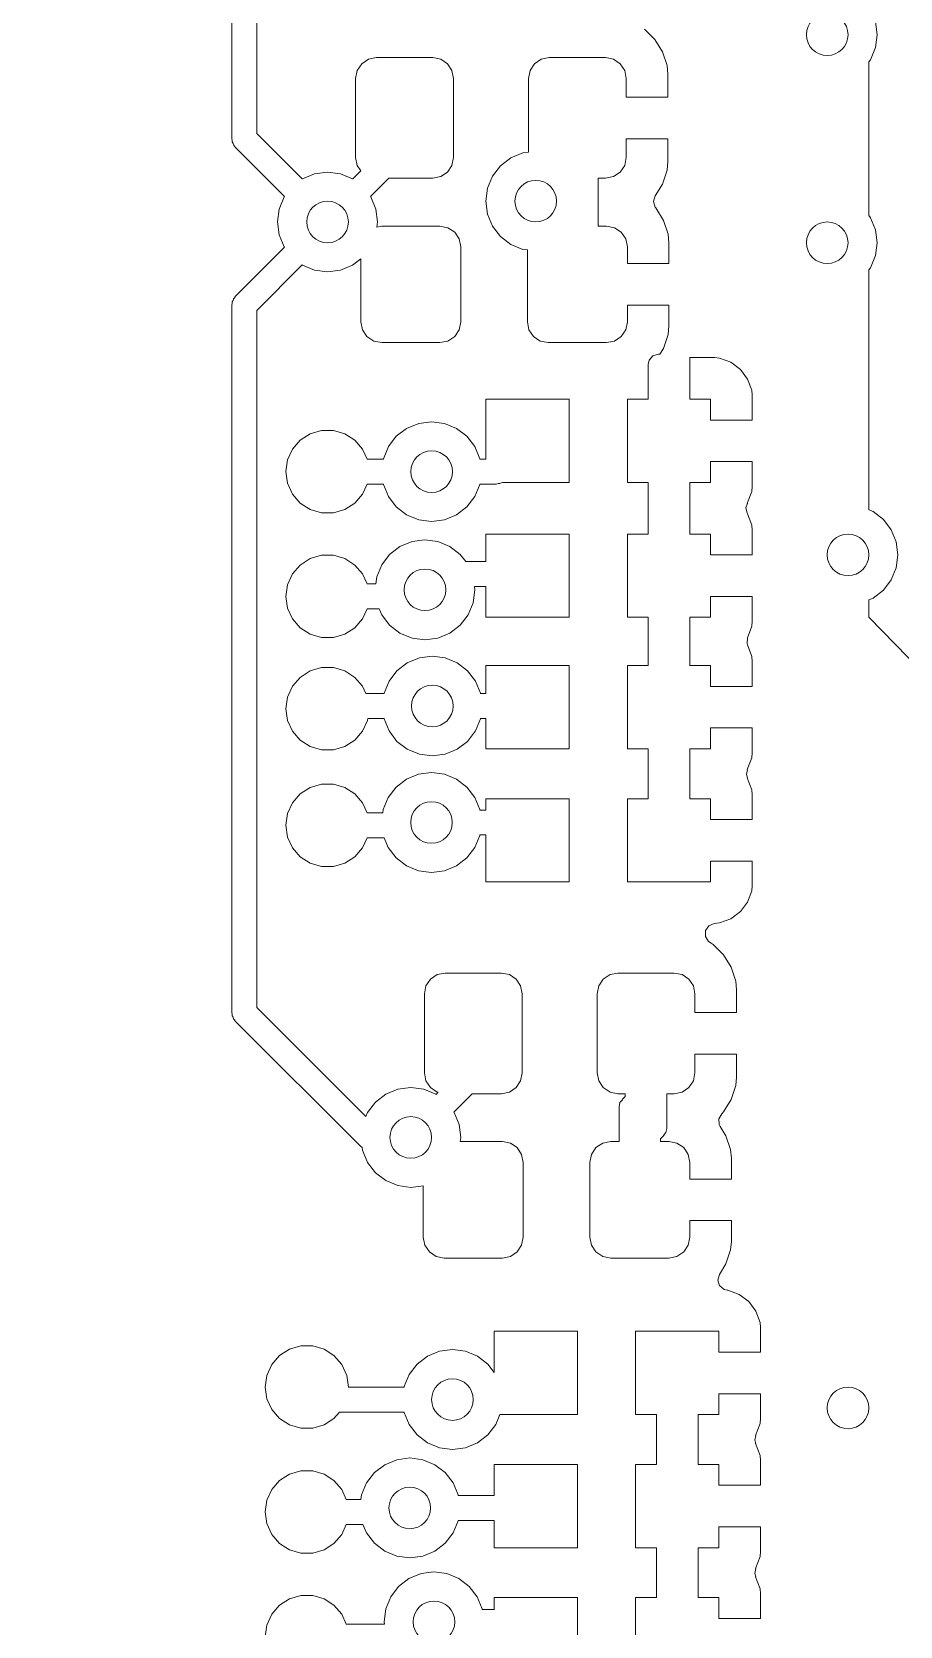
# Model space of a CAD drawing. Header units: millimetres. Extents: x 0 to 594, y 0 to 420.
# Drawn here: x 401.91 to 422.76, y 208.97 to 247.28 of the extents above; entities that cross this region are included whole.
import ezdxf

# ---------------------------------------------------------------- set-up
doc = ezdxf.new("R2010")
doc.units = ezdxf.units.MM
doc.linetypes.add('K5LT32768', pattern=[0])
picture_1 = doc.add_image_def('image2.png', size_in_pixel=(1000, 1000))

msp = doc.modelspace()

# ---------------------------------------------------------------- linework, layer by layer
at = {"color": 7, "linetype": 'K5LT32768', "lineweight": 18}
for p, q in [((406.713, 260.216), (406.713, 244.716)), ((407.313, 244.841), (407.313, 260.092)), ((422.213, 247.216), (422.172, 247.527)), ((416.625, 247.351), (416.873, 247.103)), ((422.172, 246.906), (422.213, 247.216)), ((416.873, 247.103), (417.057, 246.805)), ((417.057, 246.805), (417.167, 246.472)), ((422.052, 246.616), (422.172, 246.906)), ((409.726, 246.358), (409.688, 246.166)), ((409.835, 246.52), (409.726, 246.358)), ((409.997, 246.628), (409.835, 246.52)), ((410.188, 246.666), (409.997, 246.628)), ((411.538, 246.666), (410.188, 246.666)), ((411.73, 246.628), (411.538, 246.666)), ((411.892, 246.52), (411.73, 246.628)), ((412, 246.358), (411.892, 246.52)), ((412.038, 246.166), (412, 246.358)), ((413.876, 246.358), (413.838, 246.166)), ((413.985, 246.52), (413.876, 246.358)), ((414.147, 246.628), (413.985, 246.52)), ((414.338, 246.666), (414.147, 246.628)), ((415.688, 246.666), (414.338, 246.666)), ((415.88, 246.628), (415.688, 246.666)), ((416.042, 246.52), (415.88, 246.628)), ((416.15, 246.358), (416.042, 246.52)), ((416.188, 246.166), (416.15, 246.358)), ((417.167, 246.472), (417.188, 246.266)), ((422.013, 246.565), (422.052, 246.616)), ((422.013, 242.868), (422.013, 246.565)), ((409.688, 246.166), (409.688, 244.266)), ((412.038, 244.266), (412.038, 246.166)), ((413.838, 246.166), (413.838, 244.393)), ((416.188, 245.716), (416.188, 246.166)), ((417.188, 246.266), (417.188, 245.716)), ((417.188, 245.716), (416.188, 245.716)), ((408.405, 243.749), (407.313, 244.841)), ((406.713, 244.716), (406.723, 244.678)), ((406.723, 244.678), (406.723, 244.639)), ((406.723, 244.639), (406.743, 244.605)), ((406.743, 244.605), (406.753, 244.566)), ((406.753, 244.566), (406.781, 244.539)), ((406.781, 244.539), (406.801, 244.504)), ((406.801, 244.504), (407.981, 243.325)), ((416.188, 244.266), (416.188, 244.716)), ((416.188, 244.716), (417.188, 244.716)), ((417.188, 244.716), (417.188, 244.167)), ((409.688, 244.266), (409.726, 244.075)), ((409.726, 244.075), (409.815, 243.942)), ((411.892, 243.913), (412, 244.075)), ((412, 244.075), (412.038, 244.266)), ((413.165, 244.065), (412.974, 243.816)), ((413.413, 244.256), (413.165, 244.065)), ((413.703, 244.376), (413.413, 244.256)), ((413.838, 244.393), (413.703, 244.376)), ((416.042, 243.913), (416.15, 244.075)), ((416.15, 244.075), (416.188, 244.266)), ((417.188, 244.167), (417.167, 243.961)), ((408.413, 243.756), (408.405, 243.749)), ((408.703, 243.876), (408.413, 243.756)), ((409.013, 243.916), (408.703, 243.876)), ((409.324, 243.876), (409.013, 243.916)), ((409.613, 243.756), (409.324, 243.876)), ((409.622, 243.749), (409.613, 243.756)), ((409.815, 243.942), (409.622, 243.749)), ((410.046, 243.325), (410.488, 243.766)), ((410.488, 243.766), (411.538, 243.766)), ((411.538, 243.766), (411.73, 243.805)), ((411.73, 243.805), (411.892, 243.913)), ((412.974, 243.816), (412.854, 243.527)), ((415.513, 242.616), (415.513, 243.766)), ((415.513, 243.766), (415.688, 243.766)), ((415.688, 243.766), (415.88, 243.805)), ((415.88, 243.805), (416.042, 243.913)), ((417.167, 243.961), (417.057, 243.628)), ((407.974, 243.316), (407.854, 243.027)), ((407.981, 243.325), (407.974, 243.316)), ((410.052, 243.316), (410.046, 243.325)), ((410.172, 243.027), (410.052, 243.316)), ((412.854, 243.527), (412.813, 243.216)), ((416.879, 243.34), (416.842, 243.205)), ((417.057, 243.628), (416.879, 243.34)), ((407.854, 243.027), (407.813, 242.716)), ((410.213, 242.716), (410.172, 243.027)), ((412.813, 243.216), (412.854, 242.906)), ((412.854, 242.906), (412.974, 242.616)), ((416.842, 243.205), (416.884, 243.072)), ((416.884, 243.072), (416.896, 243.056)), ((416.896, 243.056), (416.898, 243.053)), ((416.898, 243.053), (417.082, 242.755)), ((407.813, 242.716), (407.854, 242.406)), ((410.197, 242.593), (410.213, 242.716)), ((410.313, 242.616), (410.197, 242.593)), ((411.713, 242.616), (410.313, 242.616)), ((411.905, 242.578), (411.713, 242.616)), ((412.067, 242.47), (411.905, 242.578)), ((412.974, 242.616), (413.165, 242.368)), ((415.713, 242.616), (415.513, 242.616)), ((415.905, 242.578), (415.713, 242.616)), ((416.067, 242.47), (415.905, 242.578)), ((417.082, 242.755), (417.192, 242.422)), ((422.052, 242.816), (422.013, 242.868)), ((422.172, 242.527), (422.052, 242.816)), ((422.213, 242.216), (422.172, 242.527)), ((407.854, 242.406), (407.974, 242.116)), ((412.175, 242.308), (412.067, 242.47)), ((412.213, 242.116), (412.175, 242.308)), ((413.165, 242.368), (413.413, 242.177)), ((413.413, 242.177), (413.703, 242.057)), ((416.175, 242.308), (416.067, 242.47)), ((416.213, 242.116), (416.175, 242.308)), ((417.192, 242.422), (417.213, 242.216)), ((417.213, 242.216), (417.213, 241.716)), ((422.172, 241.906), (422.213, 242.216)), ((407.981, 242.108), (406.801, 240.929)), ((407.974, 242.116), (407.981, 242.108)), ((409.613, 241.677), (409.813, 241.831)), ((409.813, 241.831), (409.813, 240.316)), ((412.213, 240.316), (412.213, 242.116)), ((413.703, 242.057), (413.813, 242.043)), ((413.813, 242.043), (413.813, 240.316)), ((416.213, 241.716), (416.213, 242.116)), ((422.052, 241.616), (422.172, 241.906)), ((407.313, 240.592), (408.405, 241.684)), ((408.405, 241.684), (408.413, 241.677)), ((408.413, 241.677), (408.703, 241.557)), ((408.703, 241.557), (409.013, 241.516)), ((409.013, 241.516), (409.324, 241.557)), ((409.324, 241.557), (409.613, 241.677)), ((417.213, 241.716), (416.213, 241.716)), ((422.013, 241.565), (422.052, 241.616)), ((422.013, 237.956), (422.013, 241.565)), ((406.723, 240.755), (406.713, 240.716)), ((406.713, 240.716), (406.713, 223.716)), ((406.743, 240.828), (406.723, 240.794)), ((406.723, 240.794), (406.723, 240.755)), ((406.753, 240.866), (406.743, 240.828)), ((406.781, 240.894), (406.753, 240.866)), ((406.801, 240.929), (406.781, 240.894)), ((416.213, 240.316), (416.213, 240.716)), ((416.213, 240.716), (417.213, 240.716)), ((417.213, 240.716), (417.213, 240.217)), ((407.313, 223.841), (407.313, 240.592)), ((409.813, 240.316), (409.851, 240.125)), ((412.175, 240.125), (412.213, 240.316)), ((413.813, 240.316), (413.851, 240.125)), ((416.175, 240.125), (416.213, 240.316)), ((417.213, 240.217), (417.192, 240.011)), ((409.851, 240.125), (409.96, 239.963)), ((409.96, 239.963), (410.122, 239.855)), ((410.122, 239.855), (410.313, 239.816)), ((411.713, 239.816), (411.905, 239.855)), ((411.905, 239.855), (412.067, 239.963)), ((412.067, 239.963), (412.175, 240.125)), ((413.851, 240.125), (413.96, 239.963)), ((413.96, 239.963), (414.122, 239.855)), ((414.122, 239.855), (414.313, 239.816)), ((415.713, 239.816), (415.905, 239.855)), ((415.905, 239.855), (416.067, 239.963)), ((416.067, 239.963), (416.175, 240.125)), ((417.192, 240.011), (417.082, 239.678)), ((410.313, 239.816), (411.713, 239.816)), ((414.313, 239.816), (415.713, 239.816)), ((416.827, 239.497), (416.736, 239.392)), ((416.961, 239.536), (416.827, 239.497)), ((416.995, 239.536), (416.961, 239.536)), ((417.082, 239.678), (416.995, 239.536)), ((417.713, 238.456), (417.713, 239.456)), ((417.713, 239.456), (418.309, 239.456)), ((418.309, 239.456), (418.428, 239.444)), ((416.736, 239.392), (416.713, 239.288)), ((416.713, 239.288), (416.713, 238.456)), ((418.428, 239.444), (418.697, 239.343)), ((418.697, 239.343), (418.928, 239.171)), ((418.928, 239.171), (419.1, 238.941)), ((419.1, 238.941), (419.2, 238.671)), ((414.813, 238.456), (412.813, 238.456)), ((412.813, 238.456), (412.813, 237.016)), ((414.813, 236.456), (414.813, 238.456)), ((416.713, 238.456), (416.213, 238.456)), ((416.213, 238.456), (416.213, 236.456)), ((418.213, 238.456), (417.713, 238.456)), ((418.213, 237.956), (418.213, 238.456)), ((419.2, 238.671), (419.213, 238.552)), ((419.213, 238.552), (419.213, 237.956)), ((419.213, 237.956), (418.213, 237.956)), ((422.013, 236.956), (422.013, 237.956)), ((408.598, 237.626), (408.358, 237.472)), ((408.871, 237.706), (408.598, 237.626)), ((409.156, 237.706), (408.871, 237.706)), ((409.429, 237.626), (409.156, 237.706)), ((409.668, 237.472), (409.429, 237.626)), ((410.665, 237.565), (410.474, 237.316)), ((410.913, 237.756), (410.665, 237.565)), ((411.203, 237.876), (410.913, 237.756)), ((411.513, 237.916), (411.203, 237.876)), ((411.824, 237.876), (411.513, 237.916)), ((412.113, 237.756), (411.824, 237.876)), ((412.362, 237.565), (412.113, 237.756)), ((412.552, 237.316), (412.362, 237.565)), ((408.172, 237.257), (408.054, 236.998)), ((408.358, 237.472), (408.172, 237.257)), ((409.855, 237.257), (409.668, 237.472)), ((409.964, 237.016), (409.855, 237.257)), ((410.474, 237.316), (410.354, 237.027)), ((412.672, 237.027), (412.552, 237.316)), ((408.054, 236.998), (408.013, 236.716)), ((410.353, 237.016), (409.964, 237.016)), ((410.354, 237.027), (410.353, 237.016)), ((412.674, 237.016), (412.672, 237.027)), ((412.813, 237.016), (412.674, 237.016)), ((418.213, 236.456), (418.213, 236.956)), ((418.213, 236.956), (419.213, 236.956)), ((419.213, 236.956), (419.213, 236.361)), ((422.013, 235.797), (422.013, 236.956)), ((408.013, 236.716), (408.054, 236.435)), ((408.054, 236.435), (408.172, 236.176)), ((409.855, 236.176), (409.964, 236.416)), ((409.964, 236.416), (410.353, 236.416)), ((410.353, 236.416), (410.354, 236.406)), ((410.354, 236.406), (410.474, 236.116)), ((412.552, 236.116), (412.672, 236.406)), ((412.672, 236.406), (412.674, 236.416)), ((412.674, 236.416), (413.073, 236.416)), ((413.073, 236.416), (413.111, 236.427)), ((413.111, 236.427), (413.151, 236.427)), ((413.151, 236.427), (413.185, 236.446)), ((413.185, 236.446), (413.223, 236.456)), ((413.223, 236.456), (414.813, 236.456)), ((416.213, 236.456), (416.713, 236.456)), ((416.713, 236.456), (416.713, 235.216)), ((417.713, 235.216), (417.713, 236.456)), ((417.713, 236.456), (418.213, 236.456)), ((408.172, 236.176), (408.358, 235.961)), ((409.668, 235.961), (409.855, 236.176)), ((410.474, 236.116), (410.665, 235.868)), ((412.362, 235.868), (412.552, 236.116)), ((419.2, 236.242), (419.1, 235.972)), ((419.213, 236.361), (419.2, 236.242)), ((408.358, 235.961), (408.598, 235.807)), ((408.598, 235.807), (408.871, 235.727)), ((408.871, 235.727), (409.156, 235.727)), ((409.156, 235.727), (409.429, 235.807)), ((409.429, 235.807), (409.668, 235.961)), ((410.665, 235.868), (410.913, 235.677)), ((410.913, 235.677), (411.203, 235.557)), ((411.824, 235.557), (412.113, 235.677)), ((412.113, 235.677), (412.362, 235.868)), ((419.098, 235.953), (419.061, 235.854)), ((419.061, 235.854), (419.09, 235.718)), ((419.09, 235.718), (419.092, 235.715)), ((419.1, 235.972), (419.091, 235.957)), ((419.091, 235.957), (419.098, 235.953)), ((419.092, 235.715), (419.1, 235.701)), ((419.1, 235.701), (419.2, 235.431)), ((422.113, 235.756), (422.013, 235.797)), ((422.362, 235.565), (422.113, 235.756)), ((411.203, 235.557), (411.513, 235.516)), ((411.513, 235.516), (411.824, 235.557)), ((419.2, 235.431), (419.213, 235.312)), ((419.213, 235.312), (419.213, 234.716)), ((422.552, 235.316), (422.362, 235.565)), ((422.672, 235.027), (422.552, 235.316)), ((410.753, 234.916), (410.505, 234.725)), ((411.043, 235.036), (410.753, 234.916)), ((411.353, 235.076), (411.043, 235.036)), ((411.664, 235.036), (411.353, 235.076)), ((411.953, 234.916), (411.664, 235.036)), ((412.202, 234.725), (411.953, 234.916)), ((414.813, 235.216), (412.813, 235.216)), ((412.813, 235.216), (412.813, 234.556)), ((414.813, 233.216), (414.813, 235.216)), ((416.713, 235.216), (416.213, 235.216)), ((416.213, 235.216), (416.213, 233.216)), ((418.213, 235.216), (417.713, 235.216)), ((418.213, 234.716), (418.213, 235.216)), ((422.713, 234.716), (422.672, 235.027)), ((408.358, 234.472), (408.172, 234.257)), ((408.598, 234.626), (408.358, 234.472)), ((408.871, 234.706), (408.598, 234.626)), ((409.156, 234.706), (408.871, 234.706)), ((409.429, 234.626), (409.156, 234.706)), ((409.668, 234.472), (409.429, 234.626)), ((409.855, 234.257), (409.668, 234.472)), ((410.314, 234.476), (410.194, 234.187)), ((410.505, 234.725), (410.314, 234.476)), ((412.331, 234.556), (412.202, 234.725)), ((412.813, 234.556), (412.331, 234.556)), ((419.213, 234.716), (418.213, 234.716)), ((422.672, 234.406), (422.713, 234.716)), ((408.172, 234.257), (408.054, 233.998)), ((409.964, 234.016), (409.855, 234.257)), ((410.194, 234.187), (410.172, 234.016)), ((422.362, 233.868), (422.552, 234.116)), ((422.552, 234.116), (422.672, 234.406)), ((408.054, 233.998), (408.013, 233.716)), ((408.013, 233.716), (408.054, 233.435)), ((410.172, 234.016), (409.964, 234.016)), ((412.512, 233.566), (412.553, 233.876)), ((412.553, 233.876), (412.543, 233.956)), ((412.543, 233.956), (412.813, 233.956)), ((412.813, 233.956), (412.813, 233.216)), ((418.213, 233.216), (418.213, 233.716)), ((418.213, 233.716), (419.213, 233.716)), ((419.213, 233.716), (419.213, 233.121)), ((422.113, 233.677), (422.362, 233.868)), ((408.054, 233.435), (408.172, 233.176)), ((409.855, 233.176), (409.964, 233.416)), ((409.964, 233.416), (410.256, 233.416)), ((410.256, 233.416), (410.314, 233.276)), ((412.392, 233.276), (412.512, 233.566)), ((422.013, 233.636), (422.113, 233.677)), ((422.013, 233.216), (422.013, 233.636)), ((408.172, 233.176), (408.358, 232.961)), ((408.358, 232.961), (408.598, 232.807)), ((409.429, 232.807), (409.668, 232.961)), ((409.668, 232.961), (409.855, 233.176)), ((410.314, 233.276), (410.505, 233.028)), ((410.505, 233.028), (410.753, 232.837)), ((411.953, 232.837), (412.202, 233.028)), ((412.202, 233.028), (412.392, 233.276)), ((412.813, 233.216), (414.813, 233.216)), ((416.213, 233.216), (416.713, 233.216)), ((416.713, 233.216), (416.713, 232.056)), ((417.713, 232.056), (417.713, 233.216)), ((417.713, 233.216), (418.213, 233.216)), ((419.2, 233.002), (419.097, 232.723)), ((419.213, 233.121), (419.2, 233.002)), ((423.804, 231.378), (422.013, 233.216)), ((408.598, 232.807), (408.871, 232.727)), ((408.871, 232.727), (409.156, 232.727)), ((409.156, 232.727), (409.429, 232.807)), ((410.753, 232.837), (411.043, 232.717)), ((411.043, 232.717), (411.353, 232.676)), ((411.353, 232.676), (411.664, 232.717)), ((411.664, 232.717), (411.953, 232.837)), ((419.097, 232.723), (419.087, 232.584)), ((419.087, 232.584), (419.097, 232.55)), ((411.219, 232.242), (410.929, 232.122)), ((411.529, 232.283), (411.219, 232.242)), ((411.84, 232.242), (411.529, 232.283)), ((412.129, 232.122), (411.84, 232.242)), ((419.097, 232.55), (419.2, 232.271)), ((419.2, 232.271), (419.213, 232.152)), ((408.598, 231.926), (408.358, 231.772)), ((408.871, 232.006), (408.598, 231.926)), ((409.156, 232.006), (408.871, 232.006)), ((409.429, 231.926), (409.156, 232.006)), ((409.668, 231.772), (409.429, 231.926)), ((410.681, 231.932), (410.49, 231.683)), ((410.929, 232.122), (410.681, 231.932)), ((412.378, 231.932), (412.129, 232.122)), ((412.568, 231.683), (412.378, 231.932)), ((414.813, 232.056), (412.813, 232.056)), ((412.813, 232.056), (412.813, 231.383)), ((414.813, 230.056), (414.813, 232.056)), ((416.713, 232.056), (416.213, 232.056)), ((416.213, 232.056), (416.213, 230.056)), ((418.213, 232.056), (417.713, 232.056)), ((418.213, 231.556), (418.213, 232.056)), ((419.213, 232.152), (419.213, 231.556)), ((408.172, 231.557), (408.054, 231.298)), ((408.358, 231.772), (408.172, 231.557)), ((409.855, 231.557), (409.668, 231.772)), ((409.934, 231.383), (409.855, 231.557)), ((410.49, 231.683), (410.37, 231.394)), ((412.688, 231.394), (412.568, 231.683)), ((419.213, 231.556), (418.213, 231.556)), ((408.054, 231.298), (408.013, 231.016)), ((410.369, 231.383), (409.934, 231.383)), ((410.37, 231.394), (410.369, 231.383)), ((412.69, 231.383), (412.688, 231.394)), ((412.813, 231.383), (412.69, 231.383)), ((408.013, 231.016), (408.054, 230.735)), ((408.054, 230.735), (408.172, 230.476)), ((409.855, 230.476), (409.973, 230.735)), ((409.973, 230.735), (409.98, 230.783)), ((409.98, 230.783), (410.369, 230.783)), ((410.369, 230.783), (410.37, 230.772)), ((410.37, 230.772), (410.49, 230.483)), ((412.568, 230.483), (412.688, 230.772)), ((412.688, 230.772), (412.69, 230.783)), ((412.69, 230.783), (412.813, 230.783)), ((412.813, 230.783), (412.813, 230.056)), ((408.172, 230.476), (408.358, 230.261)), ((408.358, 230.261), (408.598, 230.107)), ((409.429, 230.107), (409.668, 230.261)), ((409.668, 230.261), (409.855, 230.476)), ((410.49, 230.483), (410.681, 230.234)), ((412.378, 230.234), (412.568, 230.483)), ((418.213, 230.056), (418.213, 230.556)), ((418.213, 230.556), (419.213, 230.556)), ((419.213, 230.556), (419.213, 229.961)), ((408.598, 230.107), (408.871, 230.027)), ((408.871, 230.027), (409.156, 230.027)), ((409.156, 230.027), (409.429, 230.107)), ((410.681, 230.234), (410.929, 230.044)), ((410.929, 230.044), (411.219, 229.924)), ((411.219, 229.924), (411.529, 229.883)), ((411.529, 229.883), (411.84, 229.924)), ((411.84, 229.924), (412.129, 230.044)), ((412.129, 230.044), (412.378, 230.234)), ((412.813, 230.056), (414.813, 230.056)), ((416.213, 230.056), (416.713, 230.056)), ((416.713, 230.056), (416.713, 228.856)), ((417.713, 228.856), (417.713, 230.056)), ((417.713, 230.056), (418.213, 230.056)), ((419.213, 229.961), (419.2, 229.842)), ((419.097, 229.554), (419.072, 229.439)), ((419.2, 229.842), (419.094, 229.556)), ((419.094, 229.556), (419.097, 229.554)), ((408.598, 229.126), (408.358, 228.972)), ((408.871, 229.206), (408.598, 229.126)), ((409.156, 229.206), (408.871, 229.206)), ((409.429, 229.126), (409.156, 229.206)), ((409.668, 228.972), (409.429, 229.126)), ((410.661, 229.133), (410.47, 228.884)), ((410.91, 229.323), (410.661, 229.133)), ((411.199, 229.443), (410.91, 229.323)), ((411.51, 229.484), (411.199, 229.443)), ((411.82, 229.443), (411.51, 229.484)), ((412.11, 229.323), (411.82, 229.443)), ((412.358, 229.133), (412.11, 229.323)), ((412.549, 228.884), (412.358, 229.133)), ((419.072, 229.439), (419.096, 229.358)), ((419.096, 229.358), (419.094, 229.357)), ((419.094, 229.357), (419.2, 229.071)), ((408.172, 228.757), (408.054, 228.498)), ((408.358, 228.972), (408.172, 228.757)), ((409.855, 228.757), (409.668, 228.972)), ((409.964, 228.516), (409.855, 228.757)), ((410.47, 228.884), (410.351, 228.595)), ((412.669, 228.595), (412.549, 228.884)), ((414.813, 228.856), (412.813, 228.856)), ((412.813, 228.856), (412.813, 228.584)), ((414.813, 226.856), (414.813, 228.856)), ((416.713, 228.856), (416.213, 228.856)), ((416.213, 228.856), (416.213, 226.856)), ((418.213, 228.856), (417.713, 228.856)), ((418.213, 228.356), (418.213, 228.856)), ((419.2, 229.071), (419.213, 228.952)), ((419.213, 228.952), (419.213, 228.356)), ((408.054, 228.498), (408.013, 228.216)), ((410.34, 228.516), (409.964, 228.516)), ((410.351, 228.595), (410.34, 228.516)), ((412.67, 228.584), (412.669, 228.595)), ((412.813, 228.584), (412.67, 228.584)), ((419.213, 228.356), (418.213, 228.356)), ((408.013, 228.216), (408.054, 227.935)), ((412.549, 227.684), (412.669, 227.974)), ((412.669, 227.974), (412.67, 227.984)), ((412.67, 227.984), (412.813, 227.984)), ((412.813, 227.984), (412.813, 226.856)), ((408.054, 227.935), (408.172, 227.676)), ((408.172, 227.676), (408.358, 227.461)), ((409.668, 227.461), (409.855, 227.676)), ((409.855, 227.676), (409.964, 227.916)), ((409.964, 227.916), (410.374, 227.916)), ((410.374, 227.916), (410.47, 227.684)), ((410.47, 227.684), (410.661, 227.436)), ((412.358, 227.436), (412.549, 227.684)), ((408.358, 227.461), (408.598, 227.307)), ((408.598, 227.307), (408.871, 227.227)), ((408.871, 227.227), (409.156, 227.227)), ((409.156, 227.227), (409.429, 227.307)), ((409.429, 227.307), (409.668, 227.461)), ((410.661, 227.436), (410.91, 227.245)), ((410.91, 227.245), (411.199, 227.125)), ((411.82, 227.125), (412.11, 227.245)), ((412.11, 227.245), (412.358, 227.436)), ((418.213, 226.856), (418.213, 227.356)), ((418.213, 227.356), (419.213, 227.356)), ((419.213, 227.356), (419.213, 226.761)), ((411.199, 227.125), (411.51, 227.084)), ((411.51, 227.084), (411.82, 227.125)), ((412.813, 226.856), (414.813, 226.856)), ((416.213, 226.856), (418.213, 226.856)), ((419.2, 226.642), (419.1, 226.372)), ((419.213, 226.761), (419.2, 226.642)), ((418.928, 226.142), (418.697, 225.97)), ((419.1, 226.372), (418.928, 226.142)), ((418.094, 225.688), (418.089, 225.548)), ((418.173, 225.802), (418.094, 225.688)), ((418.302, 225.856), (418.173, 225.802)), ((418.428, 225.869), (418.302, 225.856)), ((418.697, 225.97), (418.428, 225.869)), ((418.089, 225.548), (418.16, 225.428)), ((418.16, 225.428), (418.199, 225.398)), ((418.199, 225.398), (418.275, 225.351)), ((418.275, 225.351), (418.523, 225.103)), ((418.523, 225.103), (418.707, 224.805)), ((411.485, 224.52), (411.376, 224.358)), ((411.647, 224.628), (411.485, 224.52)), ((411.838, 224.666), (411.647, 224.628)), ((413.188, 224.666), (411.838, 224.666)), ((413.38, 224.628), (413.188, 224.666)), ((413.542, 224.52), (413.38, 224.628)), ((413.65, 224.358), (413.542, 224.52)), ((415.635, 224.52), (415.526, 224.358)), ((415.797, 224.628), (415.635, 224.52)), ((415.988, 224.666), (415.797, 224.628)), ((417.338, 224.666), (415.988, 224.666)), ((417.53, 224.628), (417.338, 224.666)), ((417.692, 224.52), (417.53, 224.628)), ((417.8, 224.358), (417.692, 224.52)), ((418.707, 224.805), (418.817, 224.472)), ((411.376, 224.358), (411.338, 224.166)), ((411.338, 224.166), (411.338, 222.266)), ((413.688, 224.166), (413.65, 224.358)), ((413.688, 222.266), (413.688, 224.166)), ((415.526, 224.358), (415.488, 224.166)), ((415.488, 224.166), (415.488, 222.266)), ((417.838, 224.166), (417.8, 224.358)), ((417.838, 223.716), (417.838, 224.166)), ((418.817, 224.472), (418.838, 224.266)), ((418.838, 224.266), (418.838, 223.716)), ((409.934, 221.22), (407.313, 223.841)), ((406.713, 223.716), (406.723, 223.678)), ((406.723, 223.678), (406.723, 223.639)), ((406.723, 223.639), (406.743, 223.605)), ((406.743, 223.605), (406.753, 223.566)), ((406.753, 223.566), (406.781, 223.539)), ((406.781, 223.539), (406.801, 223.504)), ((406.801, 223.504), (409.801, 220.504)), ((418.838, 223.716), (417.838, 223.716)), ((417.838, 222.266), (417.838, 222.716)), ((417.838, 222.716), (418.838, 222.716)), ((418.838, 222.716), (418.838, 222.167)), ((411.338, 222.266), (411.376, 222.075)), ((413.65, 222.075), (413.688, 222.266)), ((415.488, 222.266), (415.526, 222.075)), ((417.8, 222.075), (417.838, 222.266)), ((410.703, 221.876), (410.413, 221.756)), ((411.013, 221.916), (410.703, 221.876)), ((411.324, 221.876), (411.013, 221.916)), ((411.613, 221.756), (411.324, 221.876)), ((411.376, 222.075), (411.485, 221.913)), ((411.485, 221.913), (411.647, 221.805)), ((413.38, 221.805), (413.542, 221.913)), ((413.542, 221.913), (413.65, 222.075)), ((415.526, 222.075), (415.635, 221.913)), ((415.635, 221.913), (415.797, 221.805)), ((417.53, 221.805), (417.692, 221.913)), ((417.692, 221.913), (417.8, 222.075)), ((418.817, 221.961), (418.707, 221.628)), ((418.838, 222.167), (418.817, 221.961)), ((410.165, 221.565), (409.974, 221.316)), ((410.413, 221.756), (410.165, 221.565)), ((411.622, 221.749), (411.613, 221.756)), ((411.672, 221.8), (411.622, 221.749)), ((411.647, 221.805), (411.672, 221.8)), ((412.046, 221.325), (412.488, 221.766)), ((412.488, 221.766), (413.188, 221.766)), ((413.188, 221.766), (413.38, 221.805)), ((415.797, 221.805), (415.988, 221.766)), ((415.988, 221.766), (416.163, 221.766)), ((416.036, 221.552), (416.013, 221.448)), ((416.013, 221.448), (416.013, 220.616)), ((416.095, 221.62), (416.036, 221.552)), ((416.163, 221.696), (416.091, 221.624)), ((416.091, 221.624), (416.095, 221.62)), ((416.163, 221.766), (416.163, 221.696)), ((417.163, 220.934), (417.163, 221.766)), ((417.163, 221.766), (417.338, 221.766)), ((417.338, 221.766), (417.53, 221.805)), ((418.707, 221.628), (418.523, 221.33)), ((409.974, 221.316), (409.934, 221.22)), ((412.052, 221.316), (412.046, 221.325)), ((412.172, 221.027), (412.052, 221.316)), ((418.479, 221.286), (418.412, 221.163)), ((418.412, 221.163), (418.422, 221.024)), ((418.523, 221.33), (418.479, 221.286)), ((412.213, 220.716), (412.172, 221.027)), ((412.2, 220.616), (412.213, 220.716)), ((417.013, 220.686), (417.086, 220.759)), ((417.013, 220.616), (417.013, 220.686)), ((417.082, 220.763), (417.141, 220.831)), ((417.086, 220.759), (417.082, 220.763)), ((417.141, 220.831), (417.163, 220.934)), ((418.422, 221.024), (418.443, 220.98)), ((418.443, 220.98), (418.582, 220.755)), ((418.582, 220.755), (418.692, 220.422)), ((409.801, 220.504), (409.835, 220.485)), ((409.835, 220.485), (409.845, 220.475)), ((409.845, 220.475), (409.854, 220.406)), ((409.854, 220.406), (409.974, 220.116)), ((413.213, 220.616), (412.2, 220.616)), ((413.405, 220.578), (413.213, 220.616)), ((413.567, 220.47), (413.405, 220.578)), ((413.675, 220.308), (413.567, 220.47)), ((413.713, 220.116), (413.675, 220.308)), ((415.351, 220.308), (415.313, 220.116)), ((415.46, 220.47), (415.351, 220.308)), ((415.622, 220.578), (415.46, 220.47)), ((415.813, 220.616), (415.622, 220.578)), ((416.013, 220.616), (415.813, 220.616)), ((417.213, 220.616), (417.013, 220.616)), ((417.405, 220.578), (417.213, 220.616)), ((417.567, 220.47), (417.405, 220.578)), ((417.675, 220.308), (417.567, 220.47)), ((417.713, 220.116), (417.675, 220.308)), ((418.692, 220.422), (418.713, 220.216)), ((409.974, 220.116), (410.165, 219.868)), ((413.713, 218.316), (413.713, 220.116)), ((415.313, 220.116), (415.313, 218.316)), ((417.713, 219.716), (417.713, 220.116)), ((418.713, 220.216), (418.713, 219.716)), ((410.165, 219.868), (410.413, 219.677)), ((410.413, 219.677), (410.703, 219.557)), ((410.703, 219.557), (411.013, 219.516)), ((411.013, 219.516), (411.313, 219.556)), ((411.313, 219.556), (411.313, 218.316)), ((418.713, 219.716), (417.713, 219.716)), ((417.713, 218.316), (417.713, 218.716)), ((417.713, 218.716), (418.713, 218.716)), ((418.713, 218.716), (418.713, 218.217)), ((411.313, 218.316), (411.351, 218.125)), ((411.351, 218.125), (411.46, 217.963)), ((413.567, 217.963), (413.675, 218.125)), ((413.675, 218.125), (413.713, 218.316)), ((415.313, 218.316), (415.351, 218.125)), ((415.351, 218.125), (415.46, 217.963)), ((417.567, 217.963), (417.675, 218.125)), ((417.675, 218.125), (417.713, 218.316)), ((418.692, 218.011), (418.582, 217.678)), ((418.713, 218.217), (418.692, 218.011)), ((411.46, 217.963), (411.622, 217.855)), ((411.622, 217.855), (411.813, 217.816)), ((411.813, 217.816), (413.213, 217.816)), ((413.213, 217.816), (413.405, 217.855)), ((413.405, 217.855), (413.567, 217.963)), ((415.46, 217.963), (415.622, 217.855)), ((415.622, 217.855), (415.813, 217.816)), ((415.813, 217.816), (417.213, 217.816)), ((417.213, 217.816), (417.405, 217.855)), ((417.405, 217.855), (417.567, 217.963)), ((418.582, 217.678), (418.424, 217.423)), ((418.424, 217.423), (418.387, 217.288)), ((418.387, 217.288), (418.429, 217.154)), ((418.429, 217.154), (418.536, 217.065)), ((418.536, 217.065), (418.609, 217.046)), ((418.609, 217.046), (418.628, 217.044)), ((418.628, 217.044), (418.897, 216.943)), ((418.897, 216.943), (419.128, 216.771)), ((419.128, 216.771), (419.3, 216.541)), ((419.3, 216.541), (419.4, 216.271)), ((419.4, 216.271), (419.413, 216.152)), ((419.413, 216.152), (419.413, 215.556)), ((408.371, 215.706), (408.098, 215.626)), ((408.656, 215.706), (408.371, 215.706)), ((408.929, 215.626), (408.656, 215.706)), ((415.013, 216.056), (413.013, 216.056)), ((413.013, 216.056), (413.013, 215.068)), ((415.013, 214.056), (415.013, 216.056)), ((418.413, 216.056), (416.413, 216.056)), ((416.413, 216.056), (416.413, 214.056)), ((418.413, 215.556), (418.413, 216.056)), ((407.858, 215.472), (407.672, 215.257)), ((408.098, 215.626), (407.858, 215.472)), ((409.168, 215.472), (408.929, 215.626)), ((409.355, 215.257), (409.168, 215.472)), ((411.413, 215.456), (411.165, 215.265)), ((411.703, 215.576), (411.413, 215.456)), ((412.013, 215.616), (411.703, 215.576)), ((412.324, 215.576), (412.013, 215.616)), ((412.613, 215.456), (412.324, 215.576)), ((412.862, 215.265), (412.613, 215.456)), ((419.413, 215.556), (418.413, 215.556)), ((407.554, 214.998), (407.513, 214.716)), ((407.672, 215.257), (407.554, 214.998)), ((409.473, 214.998), (409.355, 215.257)), ((409.513, 214.716), (409.473, 214.998)), ((410.974, 215.016), (410.854, 214.727)), ((411.165, 215.265), (410.974, 215.016)), ((413.013, 215.068), (412.862, 215.265)), ((407.513, 214.716), (407.554, 214.435)), ((410.853, 214.716), (409.513, 214.716)), ((410.854, 214.727), (410.853, 214.716)), ((418.413, 214.056), (418.413, 214.556)), ((418.413, 214.556), (419.413, 214.556)), ((419.413, 214.556), (419.413, 213.961)), ((407.554, 214.435), (407.672, 214.176)), ((407.672, 214.176), (407.858, 213.961)), ((407.858, 213.961), (408.098, 213.807)), ((408.098, 213.807), (408.371, 213.727)), ((408.656, 213.727), (408.929, 213.807)), ((408.929, 213.807), (409.168, 213.961)), ((409.168, 213.961), (409.303, 214.116)), ((409.303, 214.116), (410.853, 214.116)), ((410.853, 214.116), (410.854, 214.106)), ((410.854, 214.106), (410.974, 213.816)), ((410.974, 213.816), (411.165, 213.568)), ((412.862, 213.568), (413.052, 213.816)), ((413.052, 213.816), (413.152, 214.056)), ((413.152, 214.056), (415.013, 214.056)), ((416.413, 214.056), (416.913, 214.056)), ((416.913, 214.056), (416.913, 212.856)), ((417.913, 212.856), (417.913, 214.056)), ((417.913, 214.056), (418.413, 214.056)), ((419.4, 213.842), (419.294, 213.556)), ((419.413, 213.961), (419.4, 213.842)), ((408.371, 213.727), (408.656, 213.727)), ((411.165, 213.568), (411.413, 213.377)), ((412.613, 213.377), (412.862, 213.568)), ((419.297, 213.554), (419.272, 213.439)), ((419.272, 213.439), (419.296, 213.358)), ((419.294, 213.556), (419.297, 213.554)), ((411.413, 213.377), (411.703, 213.257)), ((411.703, 213.257), (412.013, 213.216)), ((412.013, 213.216), (412.324, 213.257)), ((412.324, 213.257), (412.613, 213.377)), ((419.296, 213.358), (419.294, 213.357)), ((419.294, 213.357), (419.4, 213.071)), ((419.4, 213.071), (419.413, 212.952)), ((408.371, 212.706), (408.098, 212.626)), ((408.656, 212.706), (408.371, 212.706)), ((408.929, 212.626), (408.656, 212.706)), ((410.139, 212.661), (409.949, 212.412)), ((410.388, 212.851), (410.139, 212.661)), ((410.677, 212.971), (410.388, 212.851)), ((410.988, 213.012), (410.677, 212.971)), ((411.298, 212.971), (410.988, 213.012)), ((411.588, 212.851), (411.298, 212.971)), ((411.836, 212.661), (411.588, 212.851)), ((412.027, 212.412), (411.836, 212.661)), ((415.013, 212.856), (413.013, 212.856)), ((413.013, 212.856), (413.013, 212.112)), ((415.013, 210.856), (415.013, 212.856)), ((416.913, 212.856), (416.413, 212.856)), ((416.413, 212.856), (416.413, 210.856)), ((418.413, 212.856), (417.913, 212.856)), ((418.413, 212.356), (418.413, 212.856)), ((419.413, 212.952), (419.413, 212.356)), ((407.672, 212.257), (407.554, 211.998)), ((407.858, 212.472), (407.672, 212.257)), ((408.098, 212.626), (407.858, 212.472)), ((409.168, 212.472), (408.929, 212.626)), ((409.355, 212.257), (409.168, 212.472)), ((409.464, 212.016), (409.355, 212.257)), ((409.949, 212.412), (409.829, 212.123)), ((412.147, 212.123), (412.027, 212.412)), ((419.413, 212.356), (418.413, 212.356)), ((407.554, 211.998), (407.513, 211.716)), ((409.815, 212.016), (409.464, 212.016)), ((409.829, 212.123), (409.815, 212.016)), ((412.148, 212.112), (412.147, 212.123)), ((413.013, 212.112), (412.148, 212.112)), ((407.513, 211.716), (407.554, 211.435)), ((412.027, 211.212), (412.147, 211.501)), ((412.147, 211.501), (412.148, 211.512)), ((412.148, 211.512), (413.013, 211.512)), ((413.013, 211.512), (413.013, 210.856)), ((407.554, 211.435), (407.672, 211.176)), ((407.672, 211.176), (407.858, 210.961)), ((409.168, 210.961), (409.355, 211.176)), ((409.355, 211.176), (409.464, 211.416)), ((409.464, 211.416), (409.864, 211.416)), ((409.864, 211.416), (409.949, 211.212)), ((409.949, 211.212), (410.139, 210.964)), ((411.836, 210.964), (412.027, 211.212)), ((418.413, 210.856), (418.413, 211.356)), ((418.413, 211.356), (419.413, 211.356)), ((419.413, 211.356), (419.413, 210.761)), ((407.858, 210.961), (408.098, 210.807)), ((408.098, 210.807), (408.371, 210.727)), ((408.371, 210.727), (408.656, 210.727)), ((408.656, 210.727), (408.929, 210.807)), ((408.929, 210.807), (409.168, 210.961)), ((410.139, 210.964), (410.388, 210.773)), ((410.388, 210.773), (410.677, 210.653)), ((411.298, 210.653), (411.588, 210.773)), ((411.588, 210.773), (411.836, 210.964)), ((413.013, 210.856), (415.013, 210.856)), ((416.413, 210.856), (416.913, 210.856)), ((416.913, 210.856), (416.913, 209.656)), ((417.913, 209.656), (417.913, 210.856)), ((417.913, 210.856), (418.413, 210.856)), ((419.413, 210.761), (419.4, 210.642)), ((410.677, 210.653), (410.988, 210.612)), ((410.988, 210.612), (411.298, 210.653)), ((419.297, 210.354), (419.272, 210.239)), ((419.4, 210.642), (419.294, 210.356)), ((419.294, 210.356), (419.297, 210.354)), ((410.969, 210.113), (410.72, 209.923)), ((411.258, 210.233), (410.969, 210.113)), ((411.569, 210.274), (411.258, 210.233)), ((411.88, 210.233), (411.569, 210.274)), ((412.169, 210.113), (411.88, 210.233)), ((412.417, 209.923), (412.169, 210.113)), ((419.272, 210.239), (419.296, 210.158)), ((419.296, 210.158), (419.294, 210.157)), ((419.294, 210.157), (419.4, 209.871)), ((408.098, 209.626), (407.858, 209.472)), ((408.371, 209.706), (408.098, 209.626)), ((408.656, 209.706), (408.371, 209.706)), ((408.929, 209.626), (408.656, 209.706)), ((409.168, 209.472), (408.929, 209.626)), ((410.53, 209.674), (410.41, 209.385)), ((410.72, 209.923), (410.53, 209.674)), ((412.608, 209.674), (412.417, 209.923)), ((412.728, 209.385), (412.608, 209.674)), ((415.013, 209.656), (413.013, 209.656)), ((413.013, 209.656), (413.013, 209.374)), ((415.013, 207.656), (415.013, 209.656)), ((416.913, 209.656), (416.413, 209.656)), ((416.413, 209.656), (416.413, 207.656)), ((418.413, 209.656), (417.913, 209.656)), ((418.413, 209.156), (418.413, 209.656)), ((419.4, 209.871), (419.413, 209.752)), ((419.413, 209.752), (419.413, 209.156)), ((407.672, 209.257), (407.554, 208.998)), ((407.858, 209.472), (407.672, 209.257)), ((409.355, 209.257), (409.168, 209.472)), ((409.464, 209.016), (409.355, 209.257)), ((410.41, 209.385), (410.369, 209.074)), ((412.729, 209.374), (412.728, 209.385)), ((413.013, 209.374), (412.729, 209.374)), ((407.554, 208.998), (407.513, 208.716)), ((410.377, 209.016), (409.464, 209.016)), ((410.369, 209.074), (410.377, 209.016)), ((419.413, 209.156), (418.413, 209.156))]:
    msp.add_line(p, q, dxfattribs=at)
for centre in [(421.013, 247.216), (414.013, 243.216), (409.013, 242.716), (421.013, 242.216), (411.513, 236.716), (421.513, 234.716), (411.353, 233.876), (411.529, 231.083), (411.51, 228.284), (411.013, 220.716), (412.013, 214.416), (421.513, 214.216), (410.988, 211.812), (411.569, 209.074)]:
    msp.add_circle(centre, 0.5, dxfattribs=at)

# ---------------------------------------------------------------- pictures from other files: only their frames are drawn
image = msp.add_image(picture_1, insert=(348.086, 138.949), size_in_units=(173.678, 173.678))
image.dxf.flags = 15

doc.saveas('drawing.dxf')
